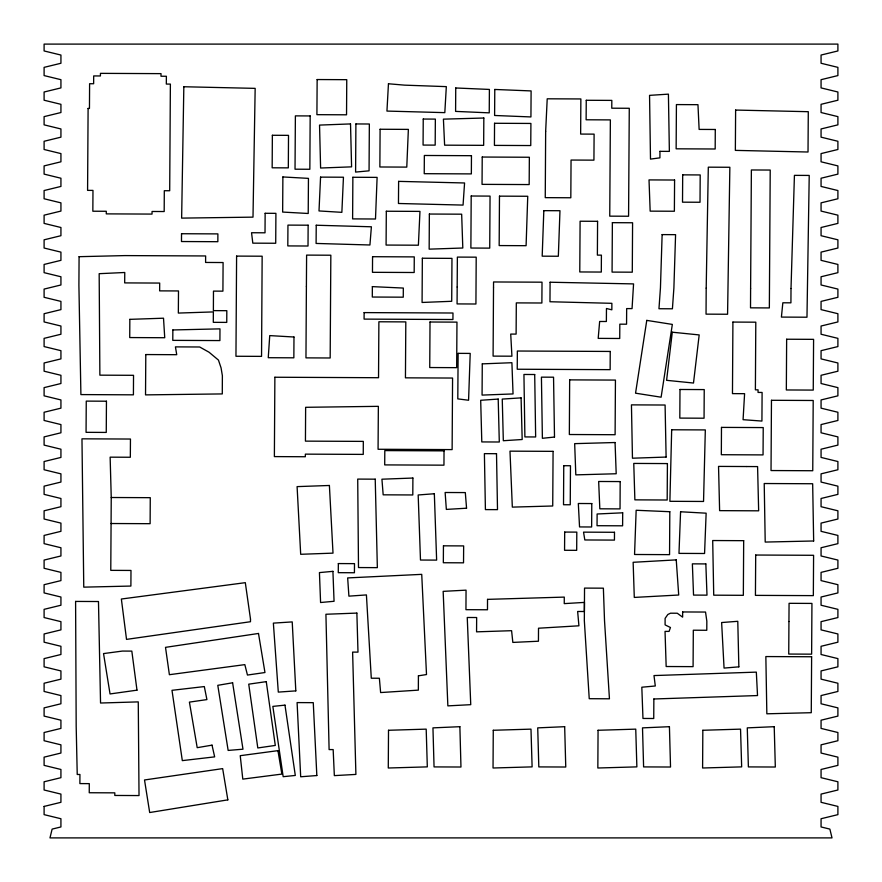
<?xml version="1.0" encoding="UTF-8"?>
<svg xmlns="http://www.w3.org/2000/svg" width="882" height="882" viewBox="0 0 882 882"><rect width="100%" height="100%" fill="white"/><g stroke="black" fill="none" stroke-linecap="round" stroke-linejoin="round"><path stroke-width="1.32" d="M111.242 497.503L110.779 570.356L130.988 570.445L130.889 586.056L83.757 587.147L81.971 438.828L130.459 439.038L130.327 457.251L110.14 457.163L111.242 497.503L150.271 497.68L150.116 523.688L111.088 523.522M44.1 806.424L44.1 814.637L60.924 818.739L60.924 826.952L52.126 829.102L49.976 837.9L832.013 837.9L829.874 829.102L821.065 826.952L821.065 818.739L837.9 814.637L837.9 806.424L821.065 802.311L821.065 794.098L837.9 789.996L837.9 781.783L821.065 777.681L821.065 769.468L837.9 765.367L837.9 757.153L821.065 753.041L821.065 744.838L837.9 740.726L837.9 732.512L821.065 728.411L821.065 720.197L837.9 716.096L837.9 707.882L821.065 703.77L821.065 695.567L837.9 691.455L837.9 683.241L821.065 679.14L821.065 670.926L837.9 666.825L837.9 658.611L821.065 654.499L821.065 646.297L837.9 642.184L837.9 633.971L821.065 629.869L821.065 621.656L837.9 617.554L837.9 609.341L821.065 605.228L821.065 597.026L837.9 592.913L837.9 584.7L821.065 580.599L821.065 572.385L837.9 568.284L837.9 560.07L821.065 555.969L821.065 547.755L837.9 543.643L837.9 535.429L821.065 531.328L821.065 523.114L837.9 519.013L837.9 510.799L821.065 506.698L821.065 498.484L837.9 494.372L837.9 486.169L821.065 482.057L821.065 473.843L837.9 469.742L837.9 461.529L821.065 457.427L821.065 449.214L837.9 445.101L837.9 436.899L821.065 432.786L821.065 424.573L837.9 420.471L837.9 412.258L821.065 408.157L821.065 399.943L837.9 395.831L837.9 387.628L821.065 383.516L821.065 375.302L837.9 371.201L837.9 362.987L821.065 358.886L821.065 350.672L837.9 346.571L837.9 338.357L821.065 334.245L821.065 326.031L837.9 321.93L837.9 313.716L821.065 309.615L821.065 301.401L837.9 297.3L837.9 289.087L821.065 284.974L821.065 276.761L837.9 272.659L837.9 264.446L821.065 260.344L821.065 252.131L837.9 248.029L837.9 239.816L821.065 235.703L821.065 227.501L837.9 223.389L837.9 215.175L821.065 211.074L821.065 202.86L837.9 198.759L837.9 190.545L821.065 186.433L821.065 178.23L837.9 174.118L837.9 165.904L821.065 161.803L821.065 153.589L837.9 149.488L837.9 141.274L821.065 137.162L821.065 128.959L837.9 124.847L837.9 116.633L821.065 112.532L821.065 104.319L837.9 100.217L837.9 92.004L821.065 87.902L821.065 79.689L837.9 75.576L837.9 67.363L821.065 63.261L821.065 55.048L837.9 50.947L837.9 44.1L44.1 44.1L44.1 50.947L60.935 55.048L60.935 63.261L44.1 67.363L44.1 75.576L60.935 79.689L60.935 87.902L44.1 92.004L44.1 100.217L60.935 104.319L60.935 112.532L44.1 116.633L44.1 124.847L60.935 128.959L60.935 137.162L44.1 141.274L44.1 149.488L60.935 153.589L60.935 161.803L44.1 165.904L44.1 174.118L60.935 178.23L60.935 186.433L44.1 190.545L44.1 198.759L60.935 202.86L60.935 211.074L44.1 215.175L44.1 223.389L60.935 227.501L60.935 235.703L44.1 239.816L44.1 248.029L60.935 252.131L60.935 260.344L44.1 264.446L44.1 272.659L60.935 276.761L60.935 284.974L44.1 289.087L44.1 297.3L60.935 301.401L60.935 309.615L44.1 313.716L44.1 321.93L60.935 326.031L60.935 334.245L44.1 338.357L44.1 346.571L60.935 350.672L60.935 358.886L44.1 362.987L44.1 371.201L60.935 375.302L60.935 383.516L44.1 387.628L44.1 395.831L60.935 399.943L60.935 408.157L44.1 412.258L44.1 420.471L60.935 424.573L60.935 432.786L44.1 436.899L44.1 445.101L60.935 449.214L60.935 457.427L44.1 461.529L44.1 469.742L60.935 473.843L60.935 482.057L44.1 486.169L44.1 494.372L60.935 498.484L60.935 506.698L44.1 510.799L44.1 519.013L60.935 523.114L60.935 531.328L44.1 535.429L44.1 543.643L60.935 547.755L60.935 555.969L44.1 560.07L44.1 568.284L60.935 572.385L60.935 580.599L44.1 584.7L44.1 592.913L60.935 597.026L60.935 605.228L44.1 609.341L44.1 617.554L60.935 621.656L60.935 629.869L44.1 633.971L44.1 642.184L60.935 646.297L60.935 654.499L44.1 658.611L44.1 666.825L60.935 670.926L60.935 679.14L44.1 683.241L44.1 691.455L60.924 695.567L60.924 703.77L44.1 707.882L44.1 716.096L60.924 720.197L60.924 728.411L44.1 732.512L44.1 740.726L60.924 744.838L60.924 753.041L44.1 757.153L44.1 765.367L60.924 769.468L60.924 777.681L44.1 781.783L44.1 789.996L60.924 794.098L60.924 802.311L44.1 806.424M356.868 613.089L357.993 652.129L352.613 652.107L355.898 774.418L334.344 775.62L333.164 749.59L329.107 749.579L325.921 614.258L356.868 613.089M364.123 312.603L364.09 319.108L452.929 319.516L452.984 313.011L364.123 312.603M487.526 599.363L487.481 609.771L465.95 609.683L466.049 590.157L443.161 591.359L447.858 705.876L470.745 704.674L467.251 617.488L476.655 617.532L476.567 631.843L511.593 630.696L512.839 642.416L538.439 641.225L538.516 628.216L578.923 625.801L577.644 611.48L584.391 611.513L584.534 588.096L603.376 588.173L604.523 620.707L609.44 698.798L589.231 698.698L584.336 620.619L584.446 602.406L564.248 603.619L564.282 597.103L487.526 599.363M75.598 601.425L76.183 726.327L77.23 774.473L79.931 774.484L79.887 783.591L89.291 783.635L89.247 792.742L114.803 792.852L114.803 795.454L139.025 795.564L138.265 701.885L100.548 703.02L98.475 601.524L75.598 601.425M79.082 256.684L78.906 285.305L80.901 394.585L133.414 394.827L133.535 375.313L99.875 375.159L99.17 273.685L124.759 272.494L124.682 282.902L159.686 283.067L159.642 290.873L178.495 290.95L178.34 313.066L213.356 311.919L213.301 322.338L226.751 322.393L226.817 310.685L213.378 310.629L213.477 291.115L222.914 291.148L223.091 262.538L205.594 262.45L205.638 255.956L124.869 255.593L79.082 256.684M88.101 108.431L87.583 190.369L92.974 190.402L92.842 211.217L106.281 211.272L106.281 213.874L152.035 214.083L152.057 211.482L164.184 211.537L164.306 190.721L169.697 190.744L170.38 84.088L166.323 84.066L166.378 76.26L160.987 76.238L161.02 73.636L100.449 73.36L100.416 75.962L93.69 75.929L93.635 83.735L89.6 83.724L89.457 108.431L88.101 108.431M106.446 401.211L106.259 432.423L86.061 432.334L86.26 401.112L106.446 401.211M129.841 319.35L129.731 337.563L164.736 337.729L163.512 318.204L129.841 319.35M145.795 354.553L145.53 394.882L222.286 393.923L222.374 375.71L221.073 367.904L218.449 360.088L209.067 352.238L199.674 346.99L175.43 346.88L176.731 354.696L145.795 354.553M181.527 233.73L181.483 241.536L217.843 241.701L217.887 233.895L181.527 233.73M236.596 256.1L235.957 356.262L261.546 356.372L262.152 256.21L236.596 256.1M265.14 213.29L265.019 232.804L251.546 232.738L252.814 243.156L275.713 243.256L275.912 213.345L265.14 213.29M272.362 135.277L272.163 167.8L288.315 167.867L288.513 135.354L272.362 135.277M274.875 377.242L274.379 456.6L305.326 456.744L305.359 454.142L363.252 454.395L363.318 441.386L305.437 441.132L305.635 407.308L378.356 406.337L378.069 449.269L452.124 449.6L452.576 378.047L405.444 377.838L405.808 321.897L378.885 321.776L378.532 377.717L274.875 377.242M293.982 337.012L293.849 357.816L268.26 357.706L269.738 335.601L293.982 337.012M306.396 286.33L305.966 357.872L330.177 357.982L330.838 255.218L306.605 255.107L306.396 286.33M308.138 225.197L308.016 246.012L287.808 245.913L287.951 225.108L308.138 225.197M310.177 115.939L309.847 169.267L295.029 169.201L295.382 115.873L310.177 115.939M352.866 177.271L352.613 218.89L375.489 219.001L377.11 177.381L352.866 177.271M355.898 123.943L355.6 172.078L369.062 170.832L369.349 124.009L355.898 123.943M372.557 256.706L372.469 272.317L414.176 272.505L414.275 256.894L372.557 256.706M372.358 286.628L372.303 297.036L403.261 297.179L403.328 288.061L372.358 286.628M380.098 129.257L379.866 166.985L406.778 167.106L408.366 129.389L380.098 129.257M388.51 730.274L388.278 768.002L427.318 766.877L426.193 729.138L388.51 730.274M412.897 478.044L412.798 494.956L383.174 494.824L381.928 479.202L412.897 478.044M418.41 675.821L418.344 690.132L380.627 692.557L379.37 678.247L371.289 678.214L366.416 594.92L348.908 596.144L347.662 577.919L421.728 574.358L426.502 674.554L418.41 675.821M422.346 258.239L422.081 302.46L451.716 301.291L451.97 258.371L422.346 258.239M423.239 119.048L423.073 145.067L435.179 145.122L435.355 119.103L423.239 119.048M429.358 214.039L429.159 249.154L462.807 248.007L461.661 214.183L429.358 214.039M430.019 322.007L429.743 367.54L456.667 367.662L456.964 322.128L430.019 322.007M443.448 545.826L443.337 562.738L463.524 562.826L463.656 545.914L443.448 545.826M444.032 450.867L443.955 465.167L384.706 464.902L384.806 450.592L444.032 450.867M457.174 287.014L457.074 303.915L475.927 304.003L476.203 257.169L457.372 257.092L457.174 287.014M471.197 196.013L470.878 248.04L489.731 248.129L490.05 196.102L471.197 196.013M471.462 155.695L471.352 173.897L424.231 173.688L424.352 155.475L471.462 155.695M493.523 287.179L493.093 356.119L511.924 356.196L510.722 334.08L516.113 334.102L516.312 302.89L541.879 303L542.011 282.185L493.556 281.964L493.523 287.179M494.548 123.282L494.427 145.387L530.755 145.552L530.909 123.447L494.548 123.282M493.27 730.274L493.038 768.002L532.111 766.877L530.986 729.138L493.27 730.274M499.477 196.146L499.168 245.571L526.091 245.692L527.745 196.267L499.477 196.146M545.66 131.308L545.252 197.645L570.819 197.766L571.051 160.05L593.928 160.149L594.104 134.13L580.643 134.075L580.863 98.949L547.215 98.806L545.66 131.308M550.092 282.229L549.971 301.743L611.876 303.32L611.843 309.814L606.463 308.502L606.375 321.5L599.65 321.478L598.194 338.379L619.726 338.479L619.826 324.168L626.562 324.201L626.661 308.59L632.052 308.612L633.563 283.905L550.092 282.229M563.752 465.707L563.521 504.736L570.246 504.769L570.478 465.74L563.752 465.707M569.662 379.877L569.342 434.517L615.107 434.716L615.438 380.087L569.662 379.877M586.254 100.283L586.122 119.787L610.366 119.897L609.749 216.156L628.579 216.233L629.274 108.277L611.766 108.199L611.821 100.394L586.254 100.283M597.577 221.305L597.379 255.119L601.403 255.141L601.303 272.053L579.772 271.954L580.102 221.228L597.577 221.305M598.062 730.274L597.842 768.002L636.87 766.877L635.746 729.138L598.062 730.274M610.234 351.444L610.135 369.657L517.238 369.238L517.359 351.025L610.234 351.444M612.373 222.672L612.075 272.097L632.284 272.185L632.581 222.76L612.373 222.672M620.178 481.572L620.035 508.892L599.826 508.804L598.658 481.484L620.178 481.572M622.692 512.806L622.604 525.815L597.037 525.705L597.125 513.997L622.692 512.806M653.86 698.985L653.738 718.499L642.967 718.455L641.82 687.221L655.293 685.987L653.992 675.568L756.326 672.128L757.528 695.556L653.86 698.985M667.409 463.579L667.178 500.006L634.875 499.851L633.761 463.425L667.409 463.579M669.813 511.714L669.559 554.646L634.555 554.491L636.154 510.27L669.813 511.714M679.989 389.48L679.813 418.101L704.057 418.211L704.233 389.59L679.989 389.48M682.646 611.954L682.624 617.157L677.266 613.233L670.529 613.199L667.839 614.489L665.116 618.381L665.094 624.886L670.452 627.51L669.074 631.402L665.039 631.391L666.164 666.516L693.087 666.638L693.318 630.211L706.78 630.277L706.835 621.171L705.534 612.053L682.646 611.954M702.833 730.274L702.601 768.002L741.663 766.877L740.538 729.138L702.833 730.274M706.195 288.138L706.041 314.146L727.573 314.246L729.855 167.271L708.312 167.172L706.195 288.138M715.28 129.478L715.181 148.992L676.141 148.815L676.417 104.583L697.96 104.682L699.128 129.411L715.28 129.478M721.476 427.395L721.333 454.715L763.051 454.903L763.228 427.583L721.476 427.395M732.909 322.073L732.468 393.626L744.595 393.681L743.074 419.689L761.927 421.067L762.103 392.457L758.046 392.435L758.068 389.833L755.389 389.822L755.797 322.184L732.909 322.073M735.621 110.063L735.356 150.381L808.022 152.013L808.287 111.694L735.621 110.063M743.68 540.677L743.339 595.317L713.725 595.174L712.7 540.534L743.68 540.677M750.615 288.337L750.516 307.84L769.347 307.928L770.218 170.05L751.376 169.972L750.615 288.337M755.698 555.032L755.433 595.372L813.336 595.626L813.59 555.296L755.698 555.032M771.463 400.296L771.033 470.547L812.752 470.734L813.204 400.483L771.463 400.296M786.645 339.228L786.336 389.965L813.248 390.087L813.59 339.35L786.645 339.228M788.938 621.534L788.74 654.058L811.627 654.157L811.936 603.42L789.07 603.321L788.938 621.534M791.011 288.513L790.922 302.824L782.841 302.791L781.408 317.09L806.975 317.211L809.224 175.43L794.428 175.364L791.011 288.513M811.627 656.759L811.264 712.7L766.844 713.803L765.852 656.561L811.627 656.759M172.85 329.956L172.784 340.364L219.905 340.573L219.982 328.865L172.85 329.956M282.879 176.951L282.648 212.066L308.215 213.488L308.446 178.373L282.879 176.951M316.23 225.23L316.098 243.443L369.933 244.987L371.388 226.784L316.23 225.23M317.145 79.545L316.914 114.671L346.538 114.803L346.758 79.678L317.145 79.545M386.316 211.239L386.084 245.064L418.388 245.207L419.964 211.393L386.316 211.239M398.62 181.372L398.455 203.488L463.061 205.087L464.571 182.971L398.62 181.372M455.74 87.98L455.597 111.397L489.234 112.852L489.4 89.435L455.74 87.98M458.122 353.362L457.802 398.885L468.574 400.241L470.205 353.417L458.122 353.362M482.222 157.04L482.046 184.36L529.167 184.57L529.354 157.25L482.222 157.04M482.278 363.869L482.068 395.092L513.048 393.934L511.902 362.711L482.278 363.869M483.832 118.023L483.656 145.343L444.616 145.166L443.414 119.147L483.832 118.023M494.78 89.457L494.604 115.476L530.931 116.942L531.107 90.923L494.78 89.457M553.08 451.352L552.727 505.992L512.332 507.117L509.983 451.154L553.08 451.352M564.689 532.067L564.557 550.28L576.685 550.335L576.806 532.122L564.689 532.067M591.789 503.567L591.635 526.984L579.54 526.929L578.316 503.501L591.789 503.567M614.489 532.287L614.445 540.093L584.821 539.96L583.542 532.144L614.489 532.287M659.957 151.34L659.912 157.845L650.497 159.102L649.549 95.366L668.413 94.142L669.372 151.384L659.957 151.34M674.587 180.027L674.377 211.239L650.166 211.14L649.02 179.906L674.587 180.027M682.69 174.857L682.514 202.176L700.021 202.254L700.198 174.945L682.69 174.857M338.346 563.565L338.269 572.672L354.421 572.749L354.498 563.642L338.346 563.565M250.499 619.12L250.477 621.722L126.523 639.384L121.363 599.021L245.317 582.671L250.499 619.12M183.831 86.745L181.637 218.119L253.002 217.137L255.163 88.365L183.831 86.745M671.676 429.777L669.89 501.307L703.538 501.461L705.324 429.92L671.676 429.777M662.128 234.601L660.442 287.929L658.964 308.733L672.415 308.788L673.892 287.984L675.579 234.667L662.128 234.601M543.819 210.655L542.187 256.177L558.339 256.243L559.971 210.721L543.819 210.655M680.573 511.769L678.975 553.389L704.564 553.499L706.14 513.181L680.573 511.769M320.563 177.117L319.008 210.941L341.863 212.341L343.451 177.227L320.563 177.117M388.455 83.768L386.944 111.077L444.815 112.642L446.325 86.634L404.606 85.146L388.455 83.768M672.282 332.205L666.594 380.318L693.495 383.042L699.183 334.928L672.282 332.205M646.771 320.387L635.547 393.185L661.114 397.198L672.338 324.411L646.771 320.387M232.616 682.789L217.788 685.325L228.151 750.428L242.98 749.193L232.616 682.789M212.022 745.147L197.204 747.682L189.41 702.116L206.917 699.591L204.315 686.571L171.99 690.319L182.32 760.626L214.657 756.866L212.022 745.147M227.843 799.864L149.686 812.531L144.516 779.975L222.661 768.619L227.843 799.864M258.492 633.463L165.507 647.355L169.388 674.697L244.832 664.631L247.456 675.05L264.964 672.525L258.492 633.463M266.265 681.643L248.735 684.167L257.798 747.958L275.294 745.433L266.265 681.643M136.986 690.165L110.041 693.947L103.536 653.584L122.422 651.07L131.826 651.114L136.986 690.165M277.951 750.648L240.235 755.687L242.793 779.115L281.865 774.087L277.951 750.648M554.502 437.053L542.386 438.299L541.427 377.154L553.543 377.198L554.502 437.053M284.974 705.137L272.847 706.394L283.177 776.689L295.305 775.454L284.974 705.137M332.922 571.349L319.438 572.594L320.585 602.516L334.058 601.281L332.922 571.349M738.851 666.847L724.056 668.082L721.63 622.538L737.782 621.303L738.851 666.847M434.341 493.744L418.178 494.978L420.482 560.037L436.634 560.114L434.341 493.744M316.836 775.543L300.685 776.777L297.091 702.59L313.264 702.667L316.836 775.543M498.198 399.072L480.69 400.285L481.793 441.926L499.3 442.003L498.198 399.072M295.812 690.882L278.304 692.105L273.365 623.122L292.218 621.909L295.812 690.882M521.086 397.87L502.255 399.083L503.324 440.724L522.177 439.512L521.086 397.87M466.556 508.208L446.347 509.41L445.134 492.498L465.31 492.586L466.556 508.208M676.24 559.883L633.144 562.297L634.29 597.423L678.71 595.019L676.24 559.883M459.875 726.691L432.952 727.871L434.054 766.91L460.966 767.02L459.875 726.691M564.667 726.691L537.722 727.871L538.814 766.91L565.759 767.02L564.667 726.691M669.427 726.691L642.504 727.871L643.606 766.91L670.529 767.02L669.427 726.691M774.22 726.691L747.274 727.871L748.377 766.91L775.322 767.02L774.22 726.691M350.518 123.921L319.538 125.09L320.607 168.021L351.587 166.852L350.518 123.921M329.394 485.475L297.091 486.621L300.685 554.293L333.01 553.135L329.394 485.475M666.108 457.063L632.46 458.21L631.446 404.871L665.094 405.025L666.108 457.063M615.063 442.521L574.667 443.646L575.814 474.869L616.198 473.755L615.063 442.521M813.656 540.986L765.212 542.066L764.22 483.523L812.664 483.744L813.656 540.986M534.701 374.519L523.941 374.464L524.889 436.921L535.65 436.965L534.701 374.519M496.511 453.701L484.394 453.646L485.409 509.598L497.503 509.642L496.511 453.701M746.811 466.534L718.543 466.402L719.613 510.645L758.652 510.821L757.583 466.589L746.811 466.534M375.225 479.169L357.717 479.091L358.5 567.556L377.353 567.644L375.225 479.169M705.843 563.918L692.37 563.852L693.539 595.085L706.989 595.152L705.843 563.918"/></g></svg>
